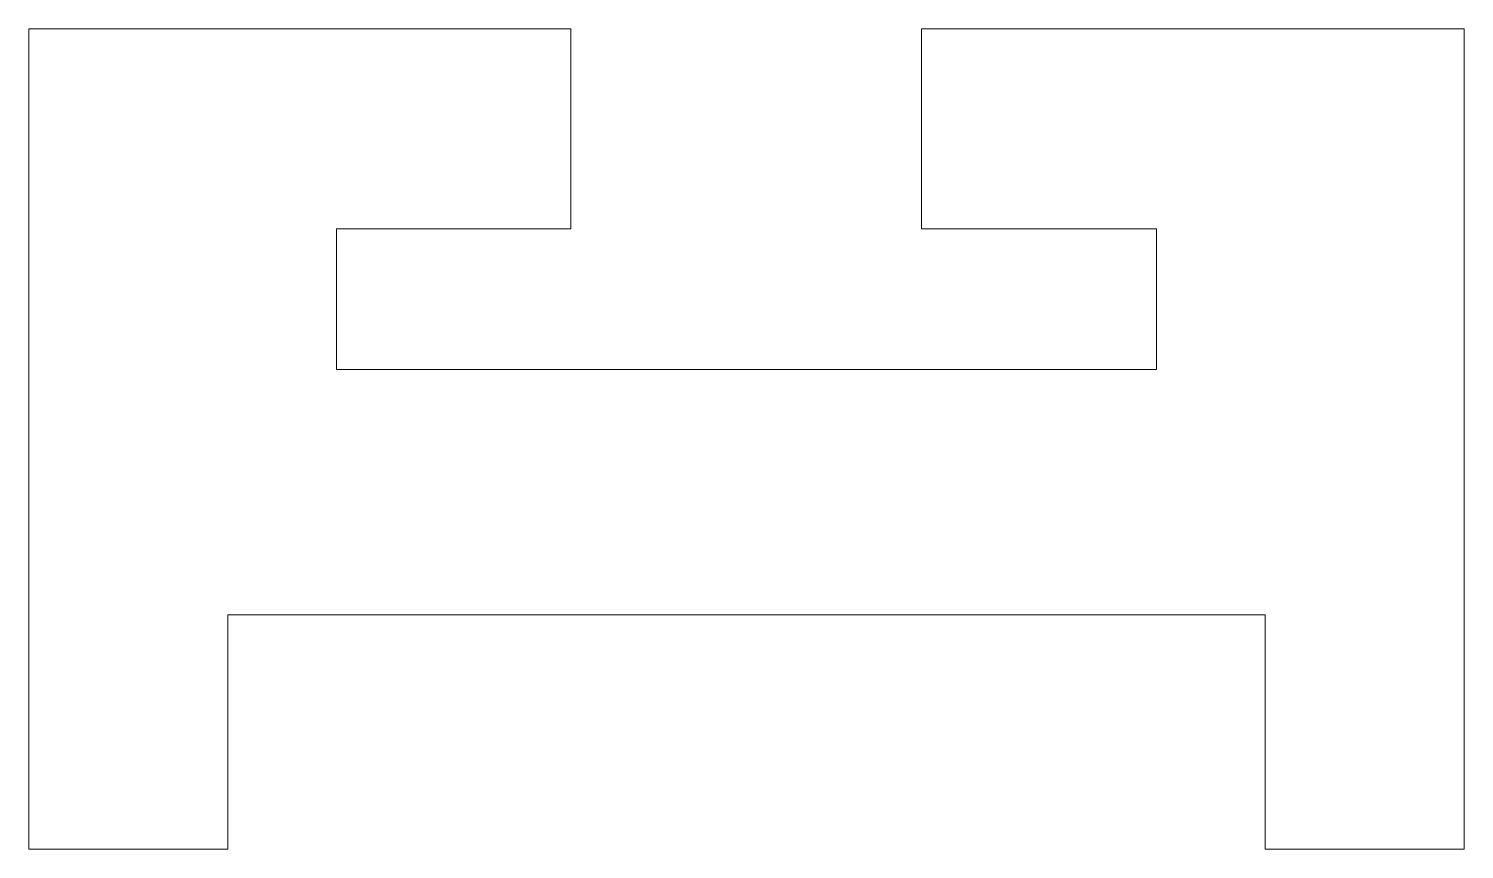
# Model space of a CAD drawing. Header units: millimetres. Extents: x 34.2 to 58.7, y 21.9 to 35.9.
import ezdxf

# ---------------------------------------------------------------- set-up
doc = ezdxf.new("R2010")
doc.units = ezdxf.units.MM
doc.layers.add('Corte exterior', color=1, linetype='Continuous', lineweight=5, true_color=0xff0000)

msp = doc.modelspace()

# ---------------------------------------------------------------- linework, layer by layer
at = {"layer": 'Corte exterior', "flags": 128}
msp.add_lwpolyline([(46.92, 30.083), (39.42, 30.083), (39.42, 32.483), (43.42, 32.483), (43.42, 35.9), (34.17, 35.9), (34.17, 21.9), (37.57, 21.9), (37.57, 25.9), (55.27, 25.9), (55.27, 21.9), (58.67, 21.9), (58.67, 35.9), (49.406, 35.9), (49.406, 32.483), (53.42, 32.483), (53.42, 30.083), (46.92, 30.083)], dxfattribs=at)

doc.saveas('drawing.dxf')
